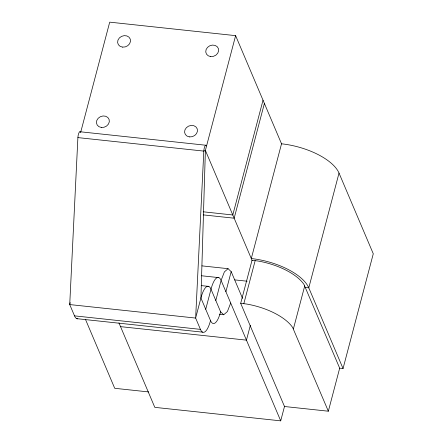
<?xml version="1.0" encoding="UTF-8"?>
<svg xmlns="http://www.w3.org/2000/svg" width="443" height="443" viewBox="0 0 443 443"><rect width="100%" height="100%" fill="white"/><g stroke="black" fill="none" stroke-linecap="round" stroke-linejoin="round"><path stroke-width="0.66" d="M80.189 131.781A5.2 1.512 -83.9 0 0 77.896 137.601L69.723 304.568L74.518 315.865A23.163 6.739 -83.9 0 0 77.796 318.81M70.232 302.624L69.723 304.568L195.634 318.068L200.43 329.37A23.163 6.739 -83.9 0 0 210.519 320.582A23.163 6.739 -83.9 0 0 220.603 311.8L211.012 289.201A23.163 6.739 -83.9 0 1 221.101 280.419L224.391 271.891L228.079 268.679L231.185 271.637L242.548 298.399M80.443 132.008A5.2 1.512 -83.9 0 1 80.659 132.396L109.709 22.15L235.621 35.65L205.386 150.41L200.928 297.989L195.634 318.068L203.808 151.102A5.2 1.512 -83.9 0 1 204.948 146.129A5.2 1.512 -83.9 0 1 206.576 145.897M205.724 309.286L211.012 289.201A23.163 6.739 -83.9 0 0 200.928 297.989L210.519 320.582M263.026 100.218L232.791 214.971L203.204 211.798M264.399 103.446L234.164 218.2L203.199 214.883M215.807 300.504L221.101 280.419L280.707 420.85L154.795 407.35L118.934 322.864M225.897 291.721L231.185 271.637M240.687 303.311L252.023 260.279L257.809 260.982A46.321 20.516 14.8 0 1 304.003 284.5L339.681 368.177L328.346 411.209L284.489 406.508L240.687 303.311L246.474 304.014A46.321 20.516 14.8 0 1 292.662 327.532L328.346 411.209M243.833 303.649L255.174 260.617M250.378 325.245L246.452 340.141L120.535 326.641M293.404 328.889L304.74 285.857M305.426 287.468L308.788 287.828A49.638 21.984 14.8 0 0 251.292 258.551L281.526 143.798A49.638 21.984 14.8 0 1 339.022 173.075L308.788 287.828L343.043 368.537L339.681 368.177M280.707 420.85L284.578 406.17M343.043 368.537L373.277 253.778L339.022 173.075M230.692 303.018L227.403 311.545L223.715 314.763L219.584 314.32M79.912 131.737L205.829 145.238M77.896 137.601L203.808 151.102L205.386 150.41L252.167 260.611M201.936 265.872L228.079 268.679M201.659 275.779L218.864 277.623M234.735 279.887L247.122 281.216M201.205 285.597L208.775 286.411M74.518 315.865L200.43 329.37M76.755 318.661L202.667 332.161M148.643 391.939L114.715 388.301L85.421 319.276M220.603 311.8L223.715 314.763M235.621 35.65L281.593 143.958M101.381 127.457A6.617 5.615 -23 0 0 109.1 119.433A6.617 5.615 -23 0 0 98.196 118.264A6.617 5.615 -23 0 0 101.381 127.457M189.521 136.904A6.617 5.615 -23 0 0 197.24 128.885A6.617 5.615 -23 0 0 186.337 127.717A6.617 5.615 -23 0 0 189.521 136.904M210.685 56.577A6.617 5.615 -23 0 0 218.405 48.558A6.617 5.615 -23 0 0 207.501 47.384A6.617 5.615 -23 0 0 210.685 56.577M122.545 47.124A6.617 5.615 -23 0 0 130.264 39.106A6.617 5.615 -23 0 0 119.361 37.937A6.617 5.615 -23 0 0 122.545 47.124"/></g></svg>
